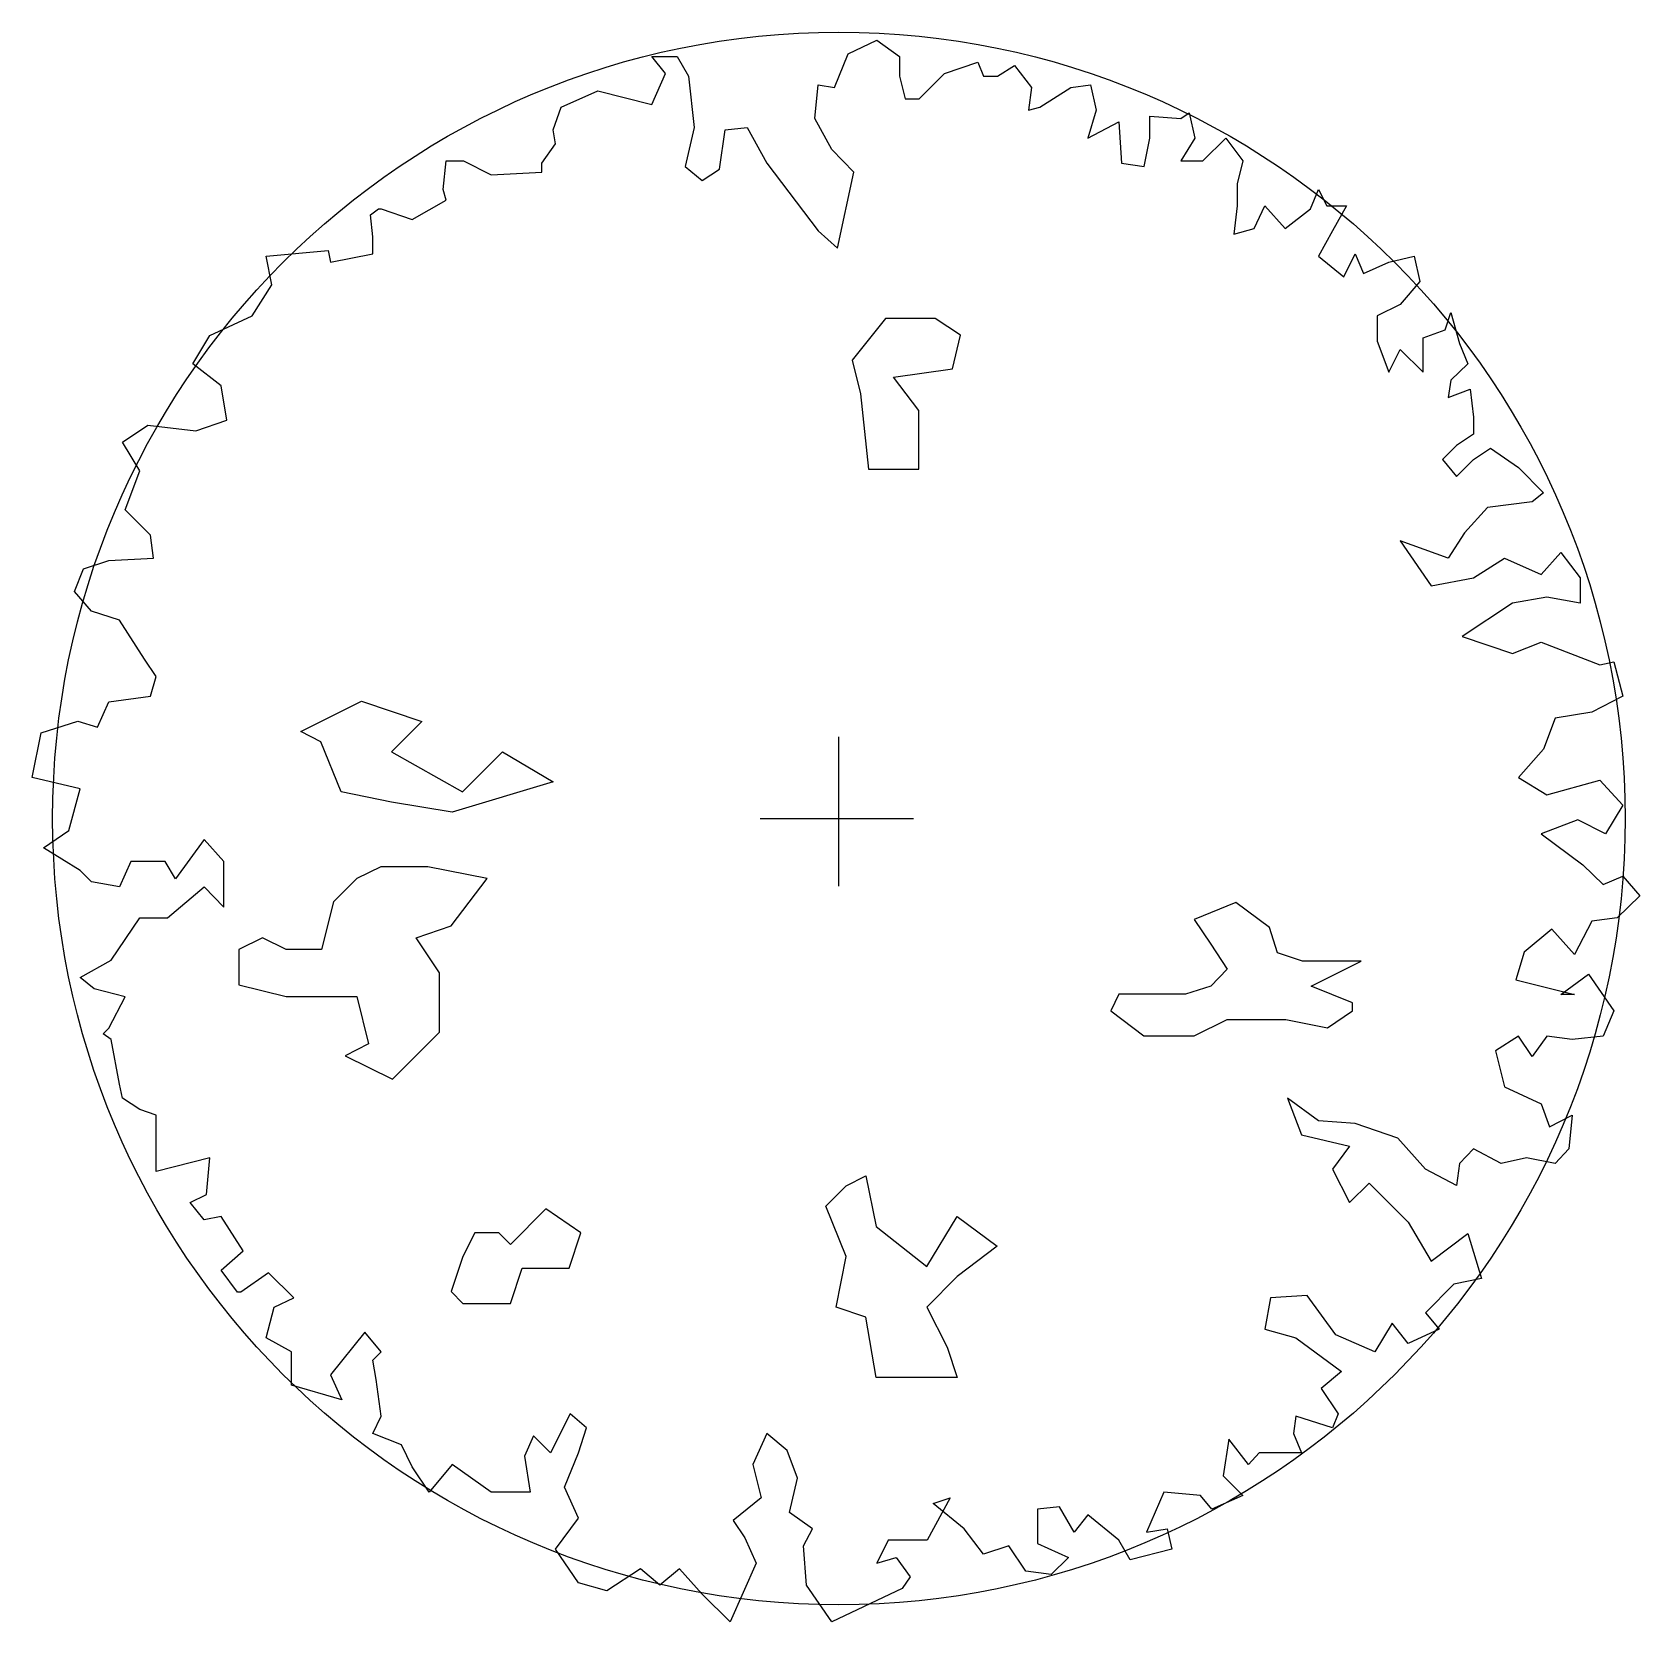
# Model space of a CAD drawing. Header units: millimetres. Extents: x 316.93 to 318.97, y 2554.34 to 2556.36.
import ezdxf

# ---------------------------------------------------------------- set-up
doc = ezdxf.new("R2010")
doc.units = ezdxf.units.MM
doc.header["$LTSCALE"] = 10
doc.layers.add('Vegetais', color=94, linetype='Continuous')

msp = doc.modelspace()

# ---------------------------------------------------------------- linework, layer by layer
at = {"layer": 'Vegetais'}
for p, q in [((317.9516, 2555.2729), (317.9516, 2555.463)), ((317.8516, 2555.359), (318.0466, 2555.359))]:
    msp.add_line(p, q, dxfattribs=at)
for points in [[(317.9459, 2556.2886), (317.9635, 2556.3312), (317.9998, 2556.3488), (318.0288, 2556.3281), (318.0288, 2556.3032), (318.0361, 2556.2741), (318.0537, 2556.2741), (318.0859, 2556.3063), (318.1284, 2556.3208), (318.1357, 2556.3032), (318.1533, 2556.3032), (318.1751, 2556.3166), (318.1968, 2556.2886), (318.1927, 2556.2596), (318.2072, 2556.2637), (318.2466, 2556.2886), (318.2715, 2556.2918), (318.2788, 2556.2596), (318.2684, 2556.2243), (318.3078, 2556.2451), (318.3109, 2556.1922), (318.3399, 2556.188), (318.3472, 2556.2243), (318.3472, 2556.2523), (318.3866, 2556.2492), (318.397, 2556.2565), (318.4042, 2556.2243), (318.3866, 2556.1953), (318.4146, 2556.1953), (318.4436, 2556.2243), (318.4654, 2556.1953), (318.4581, 2556.1662), (318.4581, 2556.1382), (318.454, 2556.1019), (318.4799, 2556.1092), (318.4934, 2556.1382), (318.5193, 2556.1092), (318.5515, 2556.1341), (318.5618, 2556.159), (318.5722, 2556.1382), (318.5971, 2556.1382), (318.5795, 2556.1061), (318.5618, 2556.0739), (318.594, 2556.048), (318.6085, 2556.077), (318.6189, 2556.0521), (318.651, 2556.0666), (318.6832, 2556.0739), (318.6904, 2556.0417), (318.6655, 2556.0127), (318.6365, 2555.9982), (318.6365, 2555.966), (318.651, 2555.9266), (318.6655, 2555.9556), (318.6946, 2555.9266), (318.6946, 2555.9702), (318.7226, 2555.9805), (318.7298, 2556.0023), (318.7412, 2555.9629), (318.7516, 2555.937), (318.7298, 2555.9162), (318.7267, 2555.8944), (318.7547, 2555.9048), (318.7589, 2555.8695), (318.7589, 2555.8478), (318.7371, 2555.8332), (318.7195, 2555.8156), (318.7371, 2555.7938), (318.7589, 2555.8156), (318.7806, 2555.8301), (318.8159, 2555.8052), (318.848, 2555.7731), (318.8335, 2555.7616), (318.7765, 2555.7544), (318.7475, 2555.7222), (318.7267, 2555.6901), (318.6655, 2555.7119), (318.7049, 2555.6548), (318.7589, 2555.6652), (318.7983, 2555.6901), (318.8449, 2555.6693), (318.8698, 2555.6973), (318.8947, 2555.6652), (318.8947, 2555.633), (318.8522, 2555.6403), (318.8086, 2555.633), (318.7443, 2555.5905), (318.8086, 2555.5687), (318.8449, 2555.5832), (318.9196, 2555.5542), (318.9372, 2555.5583), (318.9486, 2555.5147), (318.9092, 2555.494), (318.8626, 2555.4867), (318.848, 2555.4473), (318.8159, 2555.411), (318.8522, 2555.3892), (318.9196, 2555.4079), (318.9486, 2555.3757), (318.9269, 2555.3394), (318.8916, 2555.3571), (318.8449, 2555.3394)], [(318.8449, 2555.3394), (318.8978, 2555.3), (318.9237, 2555.2751), (318.9486, 2555.2855), (318.9704, 2555.2606), (318.9414, 2555.2326), (318.9092, 2555.2284), (318.8874, 2555.1859), (318.8584, 2555.2181), (318.8232, 2555.189), (318.8128, 2555.1537), (318.8874, 2555.1351), (318.8698, 2555.1351), (318.9051, 2555.161), (318.9372, 2555.1143), (318.9237, 2555.0822), (318.8843, 2555.078), (318.8522, 2555.0822), (318.8335, 2555.0562), (318.8159, 2555.0822), (318.7869, 2555.0635), (318.7983, 2555.0178), (318.8449, 2554.9961), (318.8553, 2554.967), (318.8843, 2554.9815), (318.8802, 2554.939), (318.8626, 2554.9203), (318.8263, 2554.9276), (318.7941, 2554.9203), (318.7589, 2554.939), (318.7412, 2554.9203), (318.7371, 2554.8923), (318.6977, 2554.9131), (318.6624, 2554.9525), (318.6085, 2554.9712), (318.5618, 2554.9743), (318.5224, 2555.0033), (318.5401, 2554.9566), (318.6012, 2554.9421), (318.5795, 2554.9131), (318.6012, 2554.8705), (318.6261, 2554.8954), (318.6759, 2554.8456), (318.7049, 2554.7958), (318.7516, 2554.8311), (318.7692, 2554.7741), (318.734, 2554.7668), (318.6977, 2554.7305), (318.7153, 2554.7097), (318.6759, 2554.6911), (318.6552, 2554.717), (318.6334, 2554.6807), (318.5836, 2554.7025), (318.5473, 2554.7523), (318.5007, 2554.7492), (318.4934, 2554.7097), (318.5328, 2554.6983), (318.5909, 2554.6558), (318.565, 2554.634), (318.5867, 2554.6018), (318.5795, 2554.5842), (318.5328, 2554.5987), (318.5297, 2554.577), (318.5401, 2554.5521), (318.5152, 2554.5521), (318.4861, 2554.5521), (318.4727, 2554.5375), (318.4478, 2554.5697), (318.4405, 2554.523), (318.4654, 2554.4981), (318.426, 2554.4805), (318.4115, 2554.4981), (318.3648, 2554.5023), (318.343, 2554.4514), (318.369, 2554.4556), (318.3752, 2554.4296), (318.3223, 2554.4162), (318.3078, 2554.4411), (318.2684, 2554.4732), (318.2508, 2554.4514), (318.2321, 2554.4836), (318.2041, 2554.4805), (318.2041, 2554.4369), (318.2435, 2554.4193), (318.2217, 2554.3975), (318.1896, 2554.4016), (318.1678, 2554.4338), (318.1357, 2554.4234), (318.1108, 2554.4556), (318.0714, 2554.4877), (318.0931, 2554.495), (318.0641, 2554.4411), (318.0143, 2554.4411), (317.9998, 2554.412), (318.0247, 2554.4193), (318.0423, 2554.3944), (318.032, 2554.3798), (317.9428, 2554.3373), (317.9106, 2554.384), (317.9065, 2554.4338), (317.9179, 2554.4556), (317.8889, 2554.4763), (317.8992, 2554.5199), (317.8857, 2554.5552), (317.8598, 2554.577), (317.8422, 2554.5375), (317.8526, 2554.495), (317.8173, 2554.466), (317.8318, 2554.4442), (317.8463, 2554.412), (317.8132, 2554.3373), (317.7779, 2554.3726), (317.7489, 2554.4047), (317.724, 2554.384), (317.6991, 2554.4047), (317.6566, 2554.3767), (317.6203, 2554.3871), (317.5912, 2554.4296), (317.6203, 2554.4691), (317.6027, 2554.5085), (317.6203, 2554.5521), (317.6306, 2554.5842), (317.6099, 2554.6018), (317.585, 2554.5521), (317.5632, 2554.5738), (317.5518, 2554.5479), (317.5591, 2554.5023), (317.5093, 2554.5023), (317.4596, 2554.5375), (317.4305, 2554.5023), (317.4087, 2554.5344), (317.3953, 2554.5624), (317.359, 2554.577), (317.3693, 2554.5987), (317.3631, 2554.6454), (317.359, 2554.6703), (317.3693, 2554.6807), (317.3486, 2554.7056), (317.305, 2554.6516), (317.3196, 2554.6195), (317.2553, 2554.6382), (317.2553, 2554.6807), (317.2231, 2554.6983), (317.2335, 2554.7377), (317.2584, 2554.7492), (317.2262, 2554.7813), (317.191, 2554.7564), (317.1868, 2554.7564), (317.1661, 2554.7844), (317.1941, 2554.8093), (317.1661, 2554.8529), (317.1443, 2554.8487), (317.1267, 2554.8705), (317.1474, 2554.8809), (317.1516, 2554.9276), (317.0831, 2554.91), (317.0831, 2554.9452), (317.0831, 2554.9815), (317.0624, 2554.9888), (317.0406, 2555.0033), (317.0365, 2555.021), (317.0261, 2555.078), (317.0157, 2555.0853), (317.023, 2555.0925), (317.0437, 2555.132), (317.0043, 2555.1423), (316.9867, 2555.1569), (317.0261, 2555.1786), (317.0624, 2555.2326), (317.0977, 2555.2326), (317.1443, 2555.272), (317.1692, 2555.2461), (317.1692, 2555.3042), (317.1443, 2555.3322), (317.108, 2555.2824), (317.0945, 2555.3042), (317.051, 2555.3042), (317.0365, 2555.272), (317.0012, 2555.2782), (316.9867, 2555.2927), (316.94, 2555.3218), (316.9722, 2555.3436), (316.9867, 2555.3965), (316.9255, 2555.411), (316.9369, 2555.4681), (316.9836, 2555.4826), (317.0085, 2555.4753), (317.023, 2555.5075), (317.0759, 2555.5147), (317.0831, 2555.5396), (317.0686, 2555.5614), (317.0365, 2555.6112), (317.0012, 2555.6226), (316.9794, 2555.6475), (316.9908, 2555.6766), (317.023, 2555.687), (317.08, 2555.6901), (317.0759, 2555.7191), (317.0437, 2555.7513), (317.0624, 2555.8011), (317.0406, 2555.8374), (317.0728, 2555.8592), (317.1339, 2555.8519), (317.1733, 2555.8654), (317.1661, 2555.909), (317.1298, 2555.937), (317.1516, 2555.9733), (317.2055, 2555.9982), (317.2304, 2556.0376), (317.2231, 2556.0739), (317.3019, 2556.0812), (317.305, 2556.0666), (317.359, 2556.077), (317.359, 2556.0988), (317.3559, 2556.1268), (317.3662, 2556.1341), (317.3693, 2556.1341), (317.4087, 2556.1206), (317.4523, 2556.1455), (317.4481, 2556.159), (317.4523, 2556.1953), (317.4741, 2556.1953), (317.5093, 2556.1776), (317.5736, 2556.1808), (317.5736, 2556.1922), (317.5912, 2556.2171), (317.5881, 2556.2347), (317.5985, 2556.2637), (317.6452, 2556.2845), (317.7136, 2556.2669), (317.7312, 2556.3063), (317.7136, 2556.3281), (317.7458, 2556.3281), (317.7603, 2556.3032), (317.7675, 2556.2378), (317.7561, 2556.188), (317.7779, 2556.1704), (317.7997, 2556.1849), (317.8069, 2556.2347), (317.8349, 2556.2378), (317.8598, 2556.1922), (317.9251, 2556.1061), (317.95, 2556.0843), (317.9708, 2556.1808), (317.9428, 2556.2098), (317.921, 2556.2492), (317.9251, 2556.2918), (317.9459, 2556.2886)]]:
    msp.add_lwpolyline(points, dxfattribs=at)
for points in [[(318.0111, 2555.9948), (317.9684, 2555.9418), (317.9792, 2555.8991), (317.9894, 2555.8034), (318.0532, 2555.8034), (318.0532, 2555.878), (318.0213, 2555.9201), (318.096, 2555.931), (318.1062, 2555.9737), (318.0743, 2555.9948)], [(317.3187, 2555.3927), (317.2929, 2555.4565), (317.2672, 2555.4694), (317.3445, 2555.5081), (317.4212, 2555.4823), (317.3826, 2555.4436), (317.4728, 2555.3927), (317.5238, 2555.4436), (317.5882, 2555.4056), (317.4599, 2555.3669), (317.3826, 2555.3798)], [(317.3384, 2555.2827), (317.3086, 2555.2528), (317.2936, 2555.1924), (317.2488, 2555.1924), (317.2183, 2555.2073), (317.1884, 2555.1924), (317.1884, 2555.1476), (317.2488, 2555.1327), (317.3384, 2555.1327), (317.3534, 2555.0722), (317.3235, 2555.0573), (317.3839, 2555.0274), (317.4436, 2555.0872), (317.4436, 2555.1625), (317.4138, 2555.2073), (317.4586, 2555.2223), (317.5041, 2555.2827), (317.4287, 2555.2976), (317.369, 2555.2976)], [(318.616, 2555.1775), (318.5841, 2555.1775), (318.5413, 2555.1775), (318.5094, 2555.1883), (318.4992, 2555.2202), (318.4565, 2555.2521), (318.4035, 2555.2304), (318.4246, 2555.1992), (318.4456, 2555.1673), (318.4246, 2555.1456), (318.3926, 2555.1354), (318.3078, 2555.1354), (318.2976, 2555.1143), (318.3397, 2555.0824), (318.4035, 2555.0824), (318.4456, 2555.1035), (318.4992, 2555.1035), (318.5203, 2555.1035), (318.5732, 2555.0926), (318.6051, 2555.1143), (318.6051, 2555.1245), (318.5522, 2555.1456)], [(317.948, 2554.7376), (317.9609, 2554.8021), (317.9351, 2554.8659), (317.9609, 2554.8917), (317.986, 2554.9046), (317.9989, 2554.8401), (318.0634, 2554.7892), (318.1021, 2554.853), (318.153, 2554.815), (318.1021, 2554.7763), (318.0634, 2554.7376), (318.0892, 2554.6867), (318.1021, 2554.648), (317.9989, 2554.648), (317.986, 2554.7247)], [(317.5339, 2554.817), (317.519, 2554.8319), (317.4885, 2554.8319), (317.4735, 2554.8021), (317.4586, 2554.7573), (317.4735, 2554.7423), (317.5339, 2554.7423), (317.5489, 2554.7871), (317.6086, 2554.7871), (317.6235, 2554.8319), (317.5787, 2554.8625)]]:
    msp.add_lwpolyline(points, close=True, dxfattribs=at)
msp.add_circle((317.9516, 2555.359), 1, dxfattribs=at)

doc.saveas('drawing.dxf')
